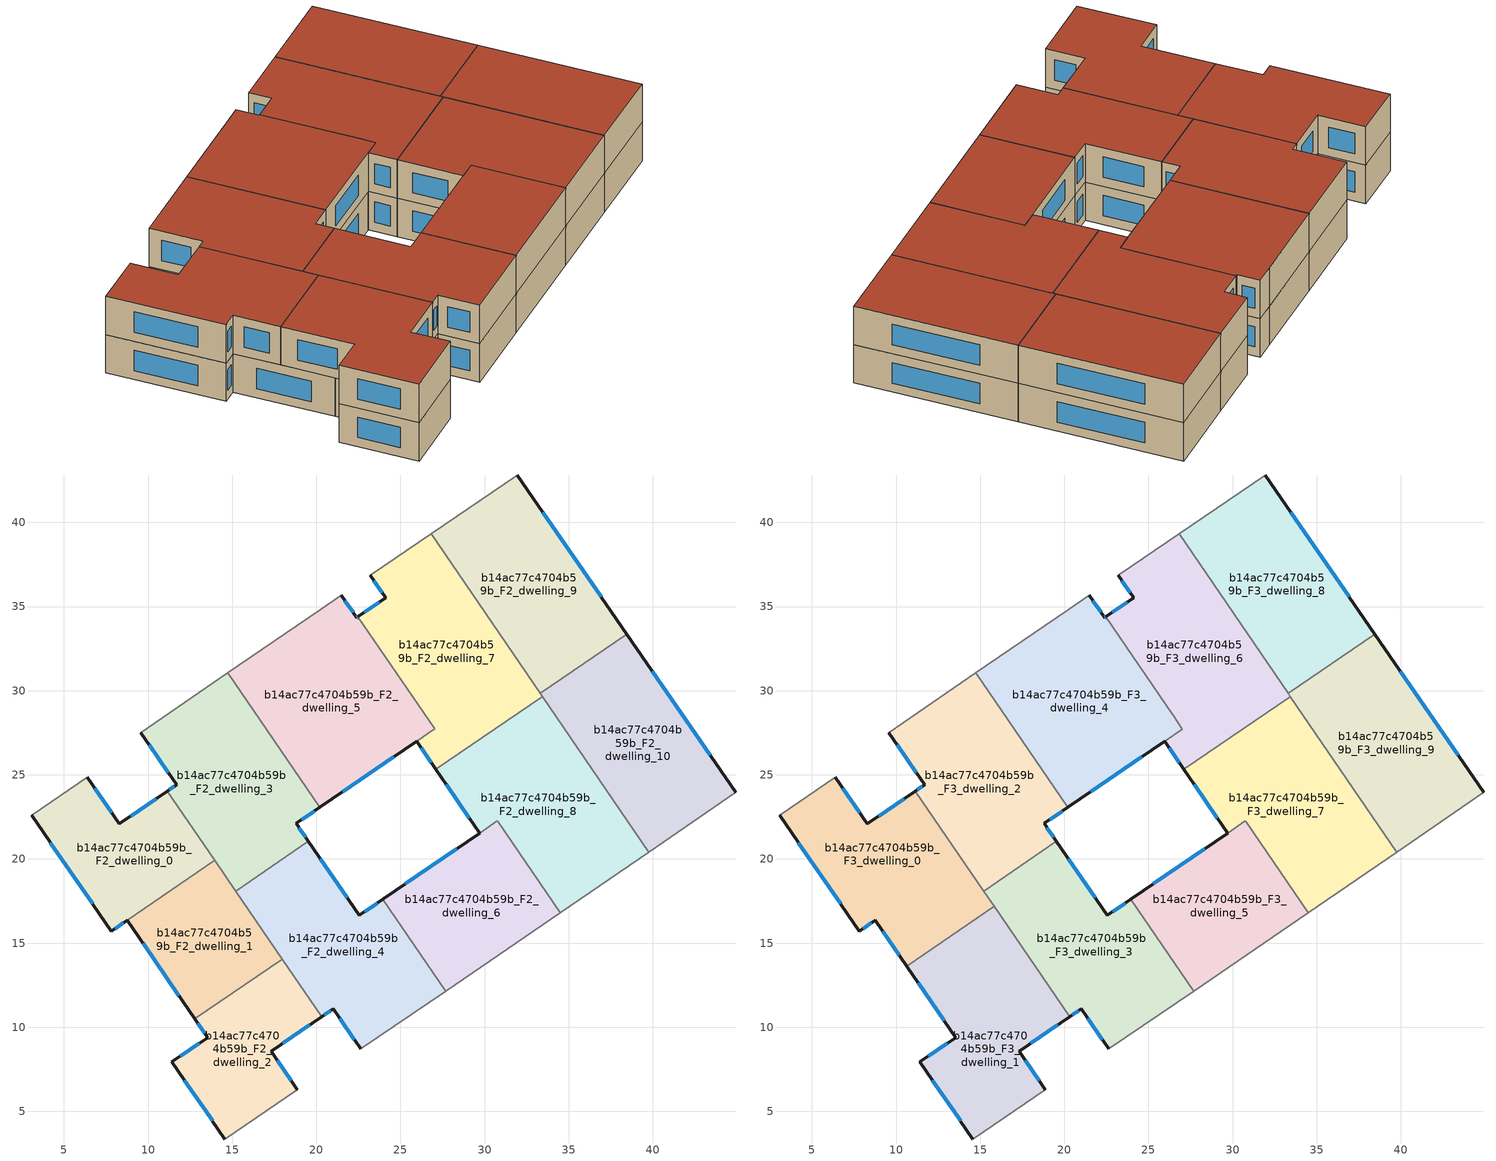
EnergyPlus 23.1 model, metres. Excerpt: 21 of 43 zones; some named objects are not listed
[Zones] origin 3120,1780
b14ac77c4704b59b_F2_dwelling_0
 floor to b14ac77c4704b59b_F1_dwelling_0 (EU_floor_Construction): 11.14,24.02 13.96,19.91 7.82,15.71 3.08,22.59 6.39,24.85 8.3,22.08 z6
 wall outside (EU_wall_Construction): 11.14,24.02 8.3,22.08 6.39,24.85 / 3.08,22.59 7.82,15.71 8.76,16.36 z6:9
 wall adiabatic (EU_wall_Construction): 6.39,24.85 3.08,22.59 z6:9
 wall to b14ac77c4704b59b_F2_dwelling_3 (EU_wall_Construction): 13.96,19.91 11.14,24.02 z6:9
 wall to b14ac77c4704b59b_F2_dwelling_1 (EU_wall_Construction): 8.76,16.36 13.96,19.91 z6:9
 window (EU_Window_Construction): 7.85,22.73 6.84,24.2 / 10.47,23.57 8.97,22.54 / 4.19,20.97 6.7,17.33 / 8.04,15.86 8.54,16.2 z6.7:8.3
b14ac77c4704b59b_F2_dwelling_1
 floor to b14ac77c4704b59b_F1_dwelling_1 (EU_floor_Construction): 13.96,19.91 17.97,14.05 12.78,10.51 8.76,16.36 z6
 wall outside (EU_wall_Construction): 8.76,16.36 12.78,10.51 z6:9
 wall to b14ac77c4704b59b_F2_dwelling_2 (EU_wall_Construction): 12.78,10.51 17.97,14.05 z6:9
 wall to b14ac77c4704b59b_F2_dwelling_4 (EU_wall_Construction): 17.97,14.05 15.21,18.08 z6:9
 wall to b14ac77c4704b59b_F2_dwelling_3 (EU_wall_Construction): 15.2,18.08 13.96,19.91 z6:9
 window (EU_Window_Construction): 9.7,14.98 11.84,11.88 z6.7:8.3
b14ac77c4704b59b_F2_dwelling_10
 floor to b14ac77c4704b59b_F1_dwelling_10 (EU_floor_Construction): 38.46,33.36 44.93,23.95 39.76,20.41 33.31,29.84 z6
 wall outside (EU_wall_Construction): 44.93,23.95 38.46,33.36 z6:9
 wall to b14ac77c4704b59b_F2_dwelling_9 (EU_wall_Construction): 38.46,33.36 33.31,29.84 z6:9
 wall adiabatic (EU_wall_Construction): 39.76,20.41 44.93,23.95 z6:9
 wall to b14ac77c4704b59b_F2_dwelling_8 (EU_wall_Construction): 33.43,29.66 39.76,20.41 z6:9
 wall to b14ac77c4704b59b_F2_dwelling_7 (EU_wall_Construction): 33.31,29.84 33.43,29.66 z6:9
 window (EU_Window_Construction): 43.41,26.16 39.98,31.15 z6.7:8.3
b14ac77c4704b59b_F2_dwelling_2
 floor to b14ac77c4704b59b_F1_dwelling_2 (EU_floor_Construction): 17.97,14.05 20.31,10.62 17.31,8.57 18.87,6.3 14.57,3.36 11.42,7.94 13.55,9.39 12.78,10.51 z6
 wall outside (EU_wall_Construction): 12.78,10.51 13.55,9.39 11.42,7.94 14.57,3.36 / 18.87,6.3 17.31,8.57 20.31,10.62 z6:9
 wall adiabatic (EU_wall_Construction): 14.57,3.36 18.87,6.3 z6:9
 wall to b14ac77c4704b59b_F2_dwelling_4 (EU_wall_Construction): 20.31,10.62 17.97,14.05 z6:9
 window (EU_Window_Construction): 13.05,9.05 11.92,8.28 / 12.96,10.24 13.37,9.65 / 18.01,9.05 19.61,10.14 / 18.51,6.83 17.68,8.04 / 12.16,6.86 13.83,4.43 z6.7:8.3
b14ac77c4704b59b_F2_dwelling_3
 floor to b14ac77c4704b59b_F1_dwelling_3 (EU_floor_Construction): 14.74,31.06 20.21,23.08 18.79,22.11 19.53,21.04 15.21,18.08 11.14,24.02 11.7,24.4 9.56,27.51 z6
 wall outside (EU_wall_Construction): 19.53,21.04 18.79,22.11 20.21,23.08 / 9.56,27.51 11.7,24.4 11.14,24.02 z6:9
 wall adiabatic (EU_wall_Construction): 14.74,31.06 9.56,27.51 z6:9
 wall to b14ac77c4704b59b_F2_dwelling_5 (EU_wall_Construction): 20.21,23.08 14.74,31.06 z6:9
 wall to b14ac77c4704b59b_F2_dwelling_4 (EU_wall_Construction): 15.21,18.08 19.53,21.04 z6:9
 window (EU_Window_Construction): 19.13,22.34 19.87,22.85 / 19.36,21.29 18.97,21.86 / 11.57,24.31 11.27,24.11 / 10.06,26.78 11.2,25.13 z6.7:8.3
b14ac77c4704b59b_F2_dwelling_4
 floor to b14ac77c4704b59b_F1_dwelling_4 (EU_floor_Construction): 23.95,17.61 27.68,12.15 22.66,8.71 21.01,11.09 20.31,10.62 15.21,18.08 19.53,21.04 22.55,16.65 z6
 wall outside (EU_wall_Construction): 23.95,17.61 22.55,16.65 19.53,21.04 / 20.31,10.62 21.01,11.09 22.66,8.71 z6:9
 wall to b14ac77c4704b59b_F2_dwelling_6 (EU_wall_Construction): 27.68,12.15 23.95,17.61 z6:9
 wall adiabatic (EU_wall_Construction): 22.66,8.71 27.68,12.15 z6:9
 window (EU_Window_Construction): 23.62,17.38 22.88,16.88 / 21.4,10.53 22.27,9.27 / 20.48,10.73 20.85,10.98 / 21.84,17.68 20.24,20.01 z6.7:8.3
b14ac77c4704b59b_F2_dwelling_5
 floor to b14ac77c4704b59b_F1_dwelling_5 (EU_floor_Construction): 22.47,34.39 27.02,27.73 20.21,23.08 14.74,31.06 20.24,34.82 21.48,35.67 22.4,34.33 z6
 wall outside (EU_wall_Construction): 22.47,34.39 22.4,34.33 21.48,35.67 / 20.21,23.08 25.96,27 z6:9
 wall adiabatic (EU_wall_Construction): 21.48,35.67 20.24,34.82 14.74,31.06 z6:9
 wall to b14ac77c4704b59b_F2_dwelling_7 (EU_wall_Construction): 27.02,27.73 22.47,34.39 / 25.96,27 27.03,27.72 z6:9
 window (EU_Window_Construction): 22.18,34.65 21.69,35.36 / 22.45,34.37 22.41,34.35 / 21.56,24 24.61,26.08 z6.7:8.3
b14ac77c4704b59b_F2_dwelling_6
 floor to b14ac77c4704b59b_F1_dwelling_6 (EU_floor_Construction): 30.77,22.26 34.49,16.81 27.68,12.15 23.95,17.61 z6
 wall outside (EU_wall_Construction): 29.71,21.53 23.95,17.61 z6:9
 wall adiabatic (EU_wall_Construction): 27.68,12.15 34.49,16.81 z6:9
 wall to b14ac77c4704b59b_F2_dwelling_8 (EU_wall_Construction): 34.49,16.81 30.77,22.25 / 30.77,22.26 29.71,21.53 z6:9
 window (EU_Window_Construction): 28.35,20.61 25.3,18.53 z6.7:8.3
b14ac77c4704b59b_F2_dwelling_7
 floor to b14ac77c4704b59b_F1_dwelling_7 (EU_floor_Construction): 26.82,39.32 33.43,29.66 27.11,25.33 25.96,27 27.03,27.72 22.47,34.39 24.13,35.52 23.21,36.85 z6
 wall outside (EU_wall_Construction): 23.21,36.85 24.13,35.52 22.47,34.39 / 25.96,27 27.11,25.33 z6:9
 wall adiabatic (EU_wall_Construction): 26.82,39.32 23.21,36.85 z6:9
 wall to b14ac77c4704b59b_F2_dwelling_8 (EU_wall_Construction): 27.11,25.33 33.43,29.66 z6:9
 wall to b14ac77c4704b59b_F2_dwelling_9 (EU_wall_Construction): 33.31,29.84 26.82,39.32 z6:9
 window (EU_Window_Construction): 23.74,35.25 22.86,34.65 / 23.43,36.54 23.91,35.83 / 26.23,26.6 26.84,25.72 z6.7:8.3
b14ac77c4704b59b_F2_dwelling_8
 floor to b14ac77c4704b59b_F1_dwelling_8 (EU_floor_Construction): 33.43,29.66 39.76,20.41 34.49,16.81 30.77,22.26 29.71,21.53 27.11,25.32 z6
 wall outside (EU_wall_Construction): 27.11,25.32 29.71,21.53 z6:9
 wall adiabatic (EU_wall_Construction): 34.49,16.81 39.76,20.41 z6:9
 window (EU_Window_Construction): 27.72,24.43 29.1,22.42 z6.7:8.3
b14ac77c4704b59b_F2_dwelling_9
 floor to b14ac77c4704b59b_F1_dwelling_9 (EU_floor_Construction): 31.94,42.82 38.46,33.36 33.31,29.84 26.82,39.32 z6
 wall outside (EU_wall_Construction): 38.46,33.36 31.94,42.82 z6:9
 wall adiabatic (EU_wall_Construction): 31.94,42.82 26.82,39.32 z6:9
 window (EU_Window_Construction): 36.93,35.58 33.47,40.6 z6.7:8.3
b14ac77c4704b59b_F3_dwelling_0
 floor to b14ac77c4704b59b_F2_dwelling_0 (EU_floor_Construction): 11.14,24.02 13.96,19.91 7.82,15.71 3.08,22.59 6.39,24.85 8.3,22.08 z9
 floor to b14ac77c4704b59b_F2_dwelling_1 (EU_floor_Construction): 13.96,19.91 15.82,17.18 10.64,13.63 8.76,16.36 z9
 wall outside (EU_wall_Construction): 11.14,24.02 8.3,22.08 6.39,24.85 / 3.08,22.59 7.82,15.71 8.76,16.36 10.64,13.63 z9:12
 wall adiabatic (EU_wall_Construction): 6.39,24.85 3.08,22.59 z9:12
 wall to b14ac77c4704b59b_F3_dwelling_1 (EU_wall_Construction): 10.64,13.63 15.82,17.18 z9:12
 wall to b14ac77c4704b59b_F3_dwelling_2 (EU_wall_Construction): 15.2,18.08 11.14,24.02 z9:12
 wall to b14ac77c4704b59b_F3_dwelling_3 (EU_wall_Construction): 15.82,17.18 15.2,18.08 z9:12
 window (EU_Window_Construction): 7.85,22.73 6.84,24.2 / 10.47,23.57 8.97,22.54 / 9.2,15.72 10.19,14.27 / 8.04,15.86 8.54,16.2 / 4.19,20.97 6.7,17.33 z9.7:11.3
 roof outside (EU_roof_Construction): 15.82,17.18 11.14,24.02 8.3,22.08 6.39,24.85 3.08,22.59 7.82,15.71 8.76,16.36 10.64,13.63 z12
b14ac77c4704b59b_F3_dwelling_1
 floor to b14ac77c4704b59b_F2_dwelling_2 (EU_floor_Construction): 17.96,14.05 20.31,10.62 17.31,8.57 18.87,6.3 14.57,3.36 11.42,7.94 13.55,9.39 12.78,10.51 z9
 floor to b14ac77c4704b59b_F2_dwelling_1 (EU_floor_Construction): 15.82,17.18 17.96,14.05 12.78,10.51 10.64,13.63 z9
 wall outside (EU_wall_Construction): 10.64,13.63 13.55,9.39 11.42,7.94 14.57,3.36 / 18.87,6.3 17.31,8.57 20.31,10.62 z9:12
 wall adiabatic (EU_wall_Construction): 14.57,3.36 18.87,6.3 z9:12
 wall to b14ac77c4704b59b_F3_dwelling_3 (EU_wall_Construction): 20.31,10.62 15.82,17.18 z9:12
 window (EU_Window_Construction): 13.05,9.05 11.92,8.28 / 11.32,12.63 12.87,10.38 / 18.01,9.05 19.61,10.14 / 18.51,6.83 17.68,8.04 / 12.16,6.86 13.83,4.43 z9.7:11.3
 roof outside (EU_roof_Construction): 18.87,6.3 17.31,8.57 20.31,10.62 15.82,17.18 10.64,13.63 13.55,9.39 11.42,7.94 14.57,3.36 z12
b14ac77c4704b59b_F3_dwelling_2
 floor to b14ac77c4704b59b_F2_dwelling_3 (EU_floor_Construction): 14.74,31.06 20.21,23.08 18.79,22.11 19.53,21.04 15.21,18.08 11.14,24.02 11.7,24.4 9.56,27.51 z9
 wall outside (EU_wall_Construction): 19.53,21.04 18.79,22.11 20.21,23.08 / 9.56,27.51 11.7,24.4 11.14,24.02 z9:12
 wall adiabatic (EU_wall_Construction): 14.74,31.06 9.56,27.51 z9:12
 wall to b14ac77c4704b59b_F3_dwelling_4 (EU_wall_Construction): 20.21,23.08 14.74,31.06 z9:12
 wall to b14ac77c4704b59b_F3_dwelling_3 (EU_wall_Construction): 15.21,18.08 19.53,21.04 z9:12
 window (EU_Window_Construction): 19.13,22.34 19.87,22.85 / 19.36,21.29 18.97,21.86 / 11.57,24.31 11.27,24.11 / 10.06,26.78 11.2,25.13 z9.7:11.3
 roof outside (EU_roof_Construction): 19.53,21.04 18.79,22.11 20.21,23.08 14.74,31.06 9.56,27.51 11.7,24.4 11.14,24.02 15.21,18.08 z12
b14ac77c4704b59b_F3_dwelling_3
 floor to b14ac77c4704b59b_F2_dwelling_4 (EU_floor_Construction): 23.95,17.61 27.68,12.15 22.66,8.71 21.01,11.09 20.31,10.62 15.21,18.08 19.53,21.04 22.55,16.65 z9
 wall outside (EU_wall_Construction): 23.95,17.61 22.55,16.65 19.53,21.04 / 20.31,10.62 21.01,11.09 22.66,8.71 z9:12
 wall to b14ac77c4704b59b_F3_dwelling_5 (EU_wall_Construction): 27.68,12.15 23.95,17.61 z9:12
 wall adiabatic (EU_wall_Construction): 22.66,8.71 27.68,12.15 z9:12
 window (EU_Window_Construction): 23.62,17.38 22.88,16.88 / 21.4,10.53 22.27,9.27 / 20.48,10.73 20.85,10.98 / 21.84,17.68 20.24,20.01 z9.7:11.3
 roof outside (EU_roof_Construction): 27.68,12.15 23.95,17.61 22.55,16.65 19.53,21.04 15.21,18.08 20.31,10.62 21.01,11.09 22.66,8.71 z12
b14ac77c4704b59b_F3_dwelling_4
 floor to b14ac77c4704b59b_F2_dwelling_5 (EU_floor_Construction): 22.47,34.39 26.45,28.57 26.46,28.55 27,27.71 20.21,23.08 14.74,31.06 20.24,34.82 21.48,35.67 22.4,34.33 z9
 wall outside (EU_wall_Construction): 22.47,34.39 22.4,34.33 21.48,35.67 / 20.21,23.08 25.96,27 z9:12
 wall adiabatic (EU_wall_Construction): 21.48,35.67 20.24,34.82 14.74,31.06 z9:12
 wall to b14ac77c4704b59b_F3_dwelling_6 (EU_wall_Construction): 25.96,27 27,27.71 26.46,28.55 26.45,28.56 / 26.45,28.57 22.47,34.39 z9:12
 window (EU_Window_Construction): 22.18,34.65 21.69,35.36 / 22.45,34.37 22.41,34.35 / 21.56,24 24.61,26.08 z9.7:11.3
 roof outside (EU_roof_Construction): 27,27.71 26.46,28.55 26.45,28.57 22.47,34.39 22.4,34.33 21.48,35.67 20.24,34.82 14.74,31.06 20.21,23.08 z12
b14ac77c4704b59b_F3_dwelling_5
 floor to b14ac77c4704b59b_F2_dwelling_6 (EU_floor_Construction): 30.77,22.26 34.49,16.81 27.68,12.15 23.95,17.61 z9
 wall outside (EU_wall_Construction): 29.71,21.53 23.95,17.61 z9:12
 wall adiabatic (EU_wall_Construction): 27.68,12.15 34.49,16.81 z9:12
 wall to b14ac77c4704b59b_F3_dwelling_7 (EU_wall_Construction): 34.49,16.81 30.77,22.25 / 30.77,22.26 29.71,21.53 z9:12
 window (EU_Window_Construction): 28.35,20.61 25.3,18.53 z9.7:11.3
 roof outside (EU_roof_Construction): 34.49,16.81 30.77,22.26 23.95,17.61 27.68,12.15 z12
b14ac77c4704b59b_F3_dwelling_6
 floor to b14ac77c4704b59b_F2_dwelling_7 (EU_floor_Construction): 26.82,39.32 33.43,29.66 27.11,25.33 25.96,27 27,27.71 27.03,27.72 22.47,34.39 24.13,35.52 23.21,36.85 z9
 floor to b14ac77c4704b59b_F2_dwelling_5 (EU_floor_Construction): 26.46,28.55 26.45,28.57 27.03,27.72 27,27.71 z9
 wall outside (EU_wall_Construction): 23.21,36.85 24.13,35.52 22.47,34.39 / 25.96,27 27.1,25.33 z9:12
 wall adiabatic (EU_wall_Construction): 26.82,39.32 23.21,36.85 z9:12
 wall to b14ac77c4704b59b_F3_dwelling_8 (EU_wall_Construction): 33.31,29.84 26.82,39.32 z9:12
 wall to b14ac77c4704b59b_F3_dwelling_7 (EU_wall_Construction): 27.11,25.33 33.43,29.66 z9:12
 wall to b14ac77c4704b59b_F3_dwelling_9 (EU_wall_Construction): 33.43,29.66 33.31,29.84 z9:12
 window (EU_Window_Construction): 23.74,35.25 22.86,34.65 / 23.43,36.54 23.91,35.83 / 26.23,26.6 26.84,25.72 z9.7:11.3
 roof outside (EU_roof_Construction): 33.43,29.66 26.82,39.32 23.21,36.85 24.13,35.52 22.47,34.39 26.46,28.55 27,27.71 25.96,27 27.1,25.33 z12
b14ac77c4704b59b_F3_dwelling_7
 floor to b14ac77c4704b59b_F2_dwelling_8 (EU_floor_Construction): 33.43,29.66 39.76,20.41 34.49,16.81 30.77,22.26 29.71,21.53 27.11,25.32 z9
 wall outside (EU_wall_Construction): 27.11,25.32 29.71,21.53 z9:12
 wall adiabatic (EU_wall_Construction): 34.49,16.81 39.76,20.41 z9:12
 wall to b14ac77c4704b59b_F3_dwelling_9 (EU_wall_Construction): 39.76,20.41 33.43,29.66 z9:12
 window (EU_Window_Construction): 27.72,24.43 29.1,22.42 z9.7:11.3
 roof outside (EU_roof_Construction): 39.76,20.41 33.43,29.66 27.11,25.33 29.71,21.53 30.77,22.26 34.49,16.81 z12
b14ac77c4704b59b_F3_dwelling_8
 floor to b14ac77c4704b59b_F2_dwelling_9 (EU_floor_Construction): 31.94,42.82 38.46,33.36 33.31,29.84 26.82,39.32 z9
 wall outside (EU_wall_Construction): 38.46,33.36 31.94,42.82 z9:12
 wall adiabatic (EU_wall_Construction): 31.94,42.82 26.82,39.32 z9:12
 wall to b14ac77c4704b59b_F3_dwelling_9 (EU_wall_Construction): 33.31,29.84 38.46,33.36 z9:12
 window (EU_Window_Construction): 36.93,35.58 33.47,40.6 z9.7:11.3
 roof outside (EU_roof_Construction): 38.46,33.36 31.94,42.82 26.82,39.32 33.31,29.84 z12
b14ac77c4704b59b_F3_dwelling_9
 floor to b14ac77c4704b59b_F2_dwelling_10 (EU_floor_Construction): 38.46,33.36 44.93,23.95 39.76,20.41 33.31,29.84 z9
 wall outside (EU_wall_Construction): 44.93,23.95 38.46,33.36 z9:12
 wall adiabatic (EU_wall_Construction): 39.76,20.41 44.93,23.95 z9:12
 window (EU_Window_Construction): 43.41,26.16 39.98,31.15 z9.7:11.3
 roof outside (EU_roof_Construction): 44.93,23.95 38.46,33.36 33.31,29.84 39.76,20.41 z12
[Building]
EU S2 Campaign: North Axis=0; Terrain=City; Solar Distribution=FullExterior
[Site:Location]
Budapest.Ferenc.Liszt.Intl.AP: Latitude=47.437; Longitude=19.256; Time Zone=1; Elevation=185
[SizingPeriod:WeatherFileDays]
AnnualSizingPeriod: Begin Month=1; Begin Day of Month=1; End Month=12; End Day of Month=31; Day of Week for Start Day=Monday; Use Weather File Daylight Saving Period=No; Use Weather File Rain and Snow Indicators=No
[MATERIAL]
EU_InternalMass_Material: Roughness=MediumRough; Thickness=0.1; Conductivity=1; Density=1800; Specific Heat=900; Thermal Absorptance=0.9; Solar Absorptance=0.7; Visible Absorptance=0.7
[MATERIAL:NOMASS] Roughness=MediumRough; Thermal Absorptance=0.9; Solar Absorptance=0.7; Visible Absorptance=0.7
Name | Thermal Resistance
EU_wall_NoMass | 0.832559
EU_roof_NoMass | 1.39638
EU_floor_NoMass | 0.872794
[WINDOWMATERIAL:SIMPLEGLAZINGSYSTEM]
EU_Window_SimpleGlazing: UFactor=2.79869; Solar Heat Gain Coefficient=0.75; Visible Transmittance=0.75
[CONSTRUCTION]
EU_wall_Construction: EU_wall_NoMass
EU_roof_Construction: EU_roof_NoMass
EU_floor_Construction: EU_floor_NoMass
EU_Window_Construction: EU_Window_SimpleGlazing
EU_InternalMass_Construction: EU_InternalMass_Material
[ZONE] Type=1; Multiplier=1; Ceiling Height=autocalculate; Floor Area=autocalculate; Part of Total Floor Area=Yes
Name | Volume
b14ac77c4704b59b_F2_dwelling_0 | 151.808
b14ac77c4704b59b_F3_dwelling_0 | 214.288
b14ac77c4704b59b_F2_dwelling_1 | 133.908
b14ac77c4704b59b_F3_dwelling_1; b14ac77c4704b59b_F3_dwelling_3; b14ac77c4704b59b_F2_dwelling_4 | 214.292
b14ac77c4704b59b_F2_dwelling_10; b14ac77c4704b59b_F3_dwelling_9 | 214.277
b14ac77c4704b59b_F2_dwelling_2 | 142.867
b14ac77c4704b59b_F3_dwelling_2; b14ac77c4704b59b_F2_dwelling_3 | 214.295
b14ac77c4704b59b_F3_dwelling_4 | 239.287
b14ac77c4704b59b_F2_dwelling_5 | 239.255
b14ac77c4704b59b_F3_dwelling_5; b14ac77c4704b59b_F2_dwelling_6 | 163.661
b14ac77c4704b59b_F3_dwelling_6 | 222.182
b14ac77c4704b59b_F2_dwelling_7 | 222.139
b14ac77c4704b59b_F3_dwelling_7; b14ac77c4704b59b_F2_dwelling_8 | 231.994
b14ac77c4704b59b_F3_dwelling_8; b14ac77c4704b59b_F2_dwelling_9 | 214.271
[INTERNALMASS] Construction=EU_InternalMass_Construction
Name | Zone or ZoneList | Surface Area
b14ac77c4704b59b_F2_dwelling_0_EU_InternalMass | b14ac77c4704b59b_F2_dwelling_0 | 50.6039
b14ac77c4704b59b_F2_dwelling_1_EU_InternalMass | b14ac77c4704b59b_F2_dwelling_1 | 44.6362
b14ac77c4704b59b_F2_dwelling_2_EU_InternalMass | b14ac77c4704b59b_F2_dwelling_2 | 47.6223
b14ac77c4704b59b_F2_dwelling_3_EU_InternalMass | b14ac77c4704b59b_F2_dwelling_3 | 71.4315
b14ac77c4704b59b_F2_dwelling_4_EU_InternalMass | b14ac77c4704b59b_F2_dwelling_4 | 71.4309
b14ac77c4704b59b_F2_dwelling_5_EU_InternalMass | b14ac77c4704b59b_F2_dwelling_5 | 79.777
b14ac77c4704b59b_F2_dwelling_6_EU_InternalMass | b14ac77c4704b59b_F2_dwelling_6 | 54.5532
b14ac77c4704b59b_F2_dwelling_7_EU_InternalMass | b14ac77c4704b59b_F2_dwelling_7 | 74.0464
b14ac77c4704b59b_F2_dwelling_8_EU_InternalMass | b14ac77c4704b59b_F2_dwelling_8 | 77.3508
b14ac77c4704b59b_F2_dwelling_9_EU_InternalMass | b14ac77c4704b59b_F2_dwelling_9 | 71.4237
b14ac77c4704b59b_F2_dwelling_10_EU_InternalMass | b14ac77c4704b59b_F2_dwelling_10 | 71.4255
b14ac77c4704b59b_F3_dwelling_0_EU_InternalMass | b14ac77c4704b59b_F3_dwelling_0 | 71.4294
b14ac77c4704b59b_F3_dwelling_1_EU_InternalMass | b14ac77c4704b59b_F3_dwelling_1 | 71.4309
b14ac77c4704b59b_F3_dwelling_2_EU_InternalMass | b14ac77c4704b59b_F3_dwelling_2 | 71.4315
b14ac77c4704b59b_F3_dwelling_3_EU_InternalMass | b14ac77c4704b59b_F3_dwelling_3 | 71.4309
b14ac77c4704b59b_F3_dwelling_4_EU_InternalMass | b14ac77c4704b59b_F3_dwelling_4 | 79.7636
b14ac77c4704b59b_F3_dwelling_5_EU_InternalMass | b14ac77c4704b59b_F3_dwelling_5 | 54.5532
b14ac77c4704b59b_F3_dwelling_6_EU_InternalMass | b14ac77c4704b59b_F3_dwelling_6 | 74.0627
b14ac77c4704b59b_F3_dwelling_7_EU_InternalMass | b14ac77c4704b59b_F3_dwelling_7 | 77.3508
b14ac77c4704b59b_F3_dwelling_8_EU_InternalMass | b14ac77c4704b59b_F3_dwelling_8 | 71.4237
b14ac77c4704b59b_F3_dwelling_9_EU_InternalMass | b14ac77c4704b59b_F3_dwelling_9 | 71.4255
[OTHEREQUIPMENT] Fuel Type=Electricity; Design Level Calculation Method=Watts/Area; Power per Zone Floor Area=1; Fraction Latent=0; Fraction Radiant=0; Fraction Lost=0; Carbon Dioxide Generation Rate=0; EndUse Subcategory=EU_Step8_InternalGains
Name | Zone or ZoneList or Space or SpaceList | Schedule
EU_Step8_InternalGain_b14ac77c4704b59b_F2_dwelling_0_f000 | b14ac77c4704b59b_F2_dwelling_0 | EU_Step8_GainSchedule_b14ac77c4704b59b_F2_dwelling_0_f000
EU_Step8_InternalGain_b14ac77c4704b59b_F2_dwelling_1_f000 | b14ac77c4704b59b_F2_dwelling_1 | EU_Step8_GainSchedule_b14ac77c4704b59b_F2_dwelling_1_f000
EU_Step8_InternalGain_b14ac77c4704b59b_F2_dwelling_2_f000 | b14ac77c4704b59b_F2_dwelling_2 | EU_Step8_GainSchedule_b14ac77c4704b59b_F2_dwelling_2_f000
EU_Step8_InternalGain_b14ac77c4704b59b_F2_dwelling_3_f000 | b14ac77c4704b59b_F2_dwelling_3 | EU_Step8_GainSchedule_b14ac77c4704b59b_F2_dwelling_3_f000
EU_Step8_InternalGain_b14ac77c4704b59b_F2_dwelling_4_f000 | b14ac77c4704b59b_F2_dwelling_4 | EU_Step8_GainSchedule_b14ac77c4704b59b_F2_dwelling_4_f000
EU_Step8_InternalGain_b14ac77c4704b59b_F2_dwelling_5_f000 | b14ac77c4704b59b_F2_dwelling_5 | EU_Step8_GainSchedule_b14ac77c4704b59b_F2_dwelling_5_f000
EU_Step8_InternalGain_b14ac77c4704b59b_F2_dwelling_6_f000 | b14ac77c4704b59b_F2_dwelling_6 | EU_Step8_GainSchedule_b14ac77c4704b59b_F2_dwelling_6_f000
EU_Step8_InternalGain_b14ac77c4704b59b_F2_dwelling_7_f000 | b14ac77c4704b59b_F2_dwelling_7 | EU_Step8_GainSchedule_b14ac77c4704b59b_F2_dwelling_7_f000
EU_Step8_InternalGain_b14ac77c4704b59b_F2_dwelling_8_f000 | b14ac77c4704b59b_F2_dwelling_8 | EU_Step8_GainSchedule_b14ac77c4704b59b_F2_dwelling_8_f000
EU_Step8_InternalGain_b14ac77c4704b59b_F2_dwelling_9_f000 | b14ac77c4704b59b_F2_dwelling_9 | EU_Step8_GainSchedule_b14ac77c4704b59b_F2_dwelling_9_f000
EU_Step8_InternalGain_b14ac77c4704b59b_F2_dwelling_10_f000 | b14ac77c4704b59b_F2_dwelling_10 | EU_Step8_GainSchedule_b14ac77c4704b59b_F2_dwelling_10_f000
EU_Step8_InternalGain_b14ac77c4704b59b_F3_dwelling_0_f000 | b14ac77c4704b59b_F3_dwelling_0 | EU_Step8_GainSchedule_b14ac77c4704b59b_F3_dwelling_0_f000
EU_Step8_InternalGain_b14ac77c4704b59b_F3_dwelling_1_f000 | b14ac77c4704b59b_F3_dwelling_1 | EU_Step8_GainSchedule_b14ac77c4704b59b_F3_dwelling_1_f000
EU_Step8_InternalGain_b14ac77c4704b59b_F3_dwelling_2_f000 | b14ac77c4704b59b_F3_dwelling_2 | EU_Step8_GainSchedule_b14ac77c4704b59b_F3_dwelling_2_f000
EU_Step8_InternalGain_b14ac77c4704b59b_F3_dwelling_3_f000 | b14ac77c4704b59b_F3_dwelling_3 | EU_Step8_GainSchedule_b14ac77c4704b59b_F3_dwelling_3_f000
EU_Step8_InternalGain_b14ac77c4704b59b_F3_dwelling_4_f000 | b14ac77c4704b59b_F3_dwelling_4 | EU_Step8_GainSchedule_b14ac77c4704b59b_F3_dwelling_4_f000
EU_Step8_InternalGain_b14ac77c4704b59b_F3_dwelling_5_f000 | b14ac77c4704b59b_F3_dwelling_5 | EU_Step8_GainSchedule_b14ac77c4704b59b_F3_dwelling_5_f000
EU_Step8_InternalGain_b14ac77c4704b59b_F3_dwelling_6_f000 | b14ac77c4704b59b_F3_dwelling_6 | EU_Step8_GainSchedule_b14ac77c4704b59b_F3_dwelling_6_f000
EU_Step8_InternalGain_b14ac77c4704b59b_F3_dwelling_7_f000 | b14ac77c4704b59b_F3_dwelling_7 | EU_Step8_GainSchedule_b14ac77c4704b59b_F3_dwelling_7_f000
EU_Step8_InternalGain_b14ac77c4704b59b_F3_dwelling_8_f000 | b14ac77c4704b59b_F3_dwelling_8 | EU_Step8_GainSchedule_b14ac77c4704b59b_F3_dwelling_8_f000
EU_Step8_InternalGain_b14ac77c4704b59b_F3_dwelling_9_f000 | b14ac77c4704b59b_F3_dwelling_9 | EU_Step8_GainSchedule_b14ac77c4704b59b_F3_dwelling_9_f000
[ZONEVENTILATION:DESIGNFLOWRATE] Schedule=EU_AlwaysOn; Design Flow Rate Calculation Method=AirChanges/Hour; Air Changes per Hour=0.475469; Ventilation Type=Natural; Fan Pressure Rise=0; Fan Total Efficiency=1; Constant Term Coefficient=1; Temperature Term Coefficient=0; Velocity Term Coefficient=0; Velocity Squared Term Coefficient=0; Minimum Indoor Temperature=-100; Maximum Indoor Temperature=100; Delta Temperature=-100; Minimum Outdoor Temperature=-100; Maximum Outdoor Temperature=100; Maximum Wind Speed=40
Name | Zone or ZoneList or Space or SpaceList
EU_ConstantAir_b14ac77c4704b59b_F2_dwelling_0 | b14ac77c4704b59b_F2_dwelling_0
EU_ConstantAir_b14ac77c4704b59b_F2_dwelling_1 | b14ac77c4704b59b_F2_dwelling_1
EU_ConstantAir_b14ac77c4704b59b_F2_dwelling_2 | b14ac77c4704b59b_F2_dwelling_2
EU_ConstantAir_b14ac77c4704b59b_F2_dwelling_3 | b14ac77c4704b59b_F2_dwelling_3
EU_ConstantAir_b14ac77c4704b59b_F2_dwelling_4 | b14ac77c4704b59b_F2_dwelling_4
EU_ConstantAir_b14ac77c4704b59b_F2_dwelling_5 | b14ac77c4704b59b_F2_dwelling_5
EU_ConstantAir_b14ac77c4704b59b_F2_dwelling_6 | b14ac77c4704b59b_F2_dwelling_6
EU_ConstantAir_b14ac77c4704b59b_F2_dwelling_7 | b14ac77c4704b59b_F2_dwelling_7
EU_ConstantAir_b14ac77c4704b59b_F2_dwelling_8 | b14ac77c4704b59b_F2_dwelling_8
EU_ConstantAir_b14ac77c4704b59b_F2_dwelling_9 | b14ac77c4704b59b_F2_dwelling_9
EU_ConstantAir_b14ac77c4704b59b_F2_dwelling_10 | b14ac77c4704b59b_F2_dwelling_10
EU_ConstantAir_b14ac77c4704b59b_F3_dwelling_0 | b14ac77c4704b59b_F3_dwelling_0
EU_ConstantAir_b14ac77c4704b59b_F3_dwelling_1 | b14ac77c4704b59b_F3_dwelling_1
EU_ConstantAir_b14ac77c4704b59b_F3_dwelling_2 | b14ac77c4704b59b_F3_dwelling_2
EU_ConstantAir_b14ac77c4704b59b_F3_dwelling_3 | b14ac77c4704b59b_F3_dwelling_3
EU_ConstantAir_b14ac77c4704b59b_F3_dwelling_4 | b14ac77c4704b59b_F3_dwelling_4
EU_ConstantAir_b14ac77c4704b59b_F3_dwelling_5 | b14ac77c4704b59b_F3_dwelling_5
EU_ConstantAir_b14ac77c4704b59b_F3_dwelling_6 | b14ac77c4704b59b_F3_dwelling_6
EU_ConstantAir_b14ac77c4704b59b_F3_dwelling_7 | b14ac77c4704b59b_F3_dwelling_7
EU_ConstantAir_b14ac77c4704b59b_F3_dwelling_8 | b14ac77c4704b59b_F3_dwelling_8
EU_ConstantAir_b14ac77c4704b59b_F3_dwelling_9 | b14ac77c4704b59b_F3_dwelling_9
[HVACTEMPLATE:ZONE:IDEALLOADSAIRSYSTEM] System Availability Schedule=EU_AlwaysOn; Maximum Heating Supply Air Temperature=50; Minimum Cooling Supply Air Temperature=13; Maximum Heating Supply Air Humidity Ratio=0.0156; Minimum Cooling Supply Air Humidity Ratio=0.0077; Heating Limit=NoLimit; Cooling Limit=NoLimit; Heating Availability Schedule=EU_AlwaysOn; Cooling Availability Schedule=EU_CoolingOff; Dehumidification Control Type=ConstantSensibleHeatRatio; Cooling Sensible Heat Ratio=0.7; Dehumidification Setpoint=60; Humidification Control Type=None; Humidification Setpoint=30; Outdoor Air Method=None; Outdoor Air Flow Rate per Person=0.00944; Outdoor Air Flow Rate per Zone Floor Area=0; Outdoor Air Flow Rate per Zone=0; Demand Controlled Ventilation Type=None; Outdoor Air Economizer Type=NoEconomizer; Heat Recovery Type=None; Sensible Heat Recovery Effectiveness=0.7; Latent Heat Recovery Effectiveness=0.65
Name | Template Thermostat
b14ac77c4704b59b_F2_dwelling_0 | EU_HeatOnly_b14ac77c4704b59b_F2_dwelling_0
b14ac77c4704b59b_F2_dwelling_1 | EU_HeatOnly_b14ac77c4704b59b_F2_dwelling_1
b14ac77c4704b59b_F2_dwelling_2 | EU_HeatOnly_b14ac77c4704b59b_F2_dwelling_2
b14ac77c4704b59b_F2_dwelling_3 | EU_HeatOnly_b14ac77c4704b59b_F2_dwelling_3
b14ac77c4704b59b_F2_dwelling_4 | EU_HeatOnly_b14ac77c4704b59b_F2_dwelling_4
b14ac77c4704b59b_F2_dwelling_5 | EU_HeatOnly_b14ac77c4704b59b_F2_dwelling_5
b14ac77c4704b59b_F2_dwelling_6 | EU_HeatOnly_b14ac77c4704b59b_F2_dwelling_6
b14ac77c4704b59b_F2_dwelling_7 | EU_HeatOnly_b14ac77c4704b59b_F2_dwelling_7
b14ac77c4704b59b_F2_dwelling_8 | EU_HeatOnly_b14ac77c4704b59b_F2_dwelling_8
b14ac77c4704b59b_F2_dwelling_9 | EU_HeatOnly_b14ac77c4704b59b_F2_dwelling_9
b14ac77c4704b59b_F2_dwelling_10 | EU_HeatOnly_b14ac77c4704b59b_F2_dwelling_10
b14ac77c4704b59b_F3_dwelling_0 | EU_HeatOnly_b14ac77c4704b59b_F3_dwelling_0
b14ac77c4704b59b_F3_dwelling_1 | EU_HeatOnly_b14ac77c4704b59b_F3_dwelling_1
b14ac77c4704b59b_F3_dwelling_2 | EU_HeatOnly_b14ac77c4704b59b_F3_dwelling_2
b14ac77c4704b59b_F3_dwelling_3 | EU_HeatOnly_b14ac77c4704b59b_F3_dwelling_3
b14ac77c4704b59b_F3_dwelling_4 | EU_HeatOnly_b14ac77c4704b59b_F3_dwelling_4
b14ac77c4704b59b_F3_dwelling_5 | EU_HeatOnly_b14ac77c4704b59b_F3_dwelling_5
b14ac77c4704b59b_F3_dwelling_6 | EU_HeatOnly_b14ac77c4704b59b_F3_dwelling_6
b14ac77c4704b59b_F3_dwelling_7 | EU_HeatOnly_b14ac77c4704b59b_F3_dwelling_7
b14ac77c4704b59b_F3_dwelling_8 | EU_HeatOnly_b14ac77c4704b59b_F3_dwelling_8
b14ac77c4704b59b_F3_dwelling_9 | EU_HeatOnly_b14ac77c4704b59b_F3_dwelling_9
[SIZING:ZONE] Zone Cooling Design Supply Air Temperature Input Method=SupplyAirTemperature; Zone Cooling Design Supply Air Temperature=13; Zone Heating Design Supply Air Temperature Input Method=SupplyAirTemperature; Zone Heating Design Supply Air Temperature=50; Zone Cooling Design Supply Air Humidity Ratio=0.008; Zone Heating Design Supply Air Humidity Ratio=0.008; Cooling Design Air Flow Method=DesignDay; Cooling Design Air Flow Rate=0; Cooling Minimum Air Flow per Zone Floor Area=0.000762; Cooling Minimum Air Flow=0; Cooling Minimum Air Flow Fraction=0.2; Heating Design Air Flow Method=DesignDay; Heating Design Air Flow Rate=0; Heating Maximum Air Flow per Zone Floor Area=0.002032; Heating Maximum Air Flow=0.141576; Heating Maximum Air Flow Fraction=0.3; Account for Dedicated Outdoor Air System=No; Dedicated Outdoor Air System Control Strategy=NeutralSupplyAir; Dedicated Outdoor Air Low Setpoint Temperature for Design=autosize; Dedicated Outdoor Air High Setpoint Temperature for Design=autosize; Zone Load Sizing Method=Sensible Load Only No Latent Load; Zone Latent Cooling Design Supply Air Humidity Ratio Input Method=HumidityRatioDifference; Zone Cooling Design Supply Air Humidity Ratio Difference=0.005; Zone Latent Heating Design Supply Air Humidity Ratio Input Method=HumidityRatioDifference; Zone Humidification Design Supply Air Humidity Ratio Difference=0.005
b14ac77c4704b59b_F2_dwelling_0; b14ac77c4704b59b_F2_dwelling_1; b14ac77c4704b59b_F2_dwelling_2; b14ac77c4704b59b_F2_dwelling_3; b14ac77c4704b59b_F2_dwelling_4; b14ac77c4704b59b_F2_dwelling_5; b14ac77c4704b59b_F2_dwelling_6; b14ac77c4704b59b_F2_dwelling_7; b14ac77c4704b59b_F2_dwelling_8; b14ac77c4704b59b_F2_dwelling_9; b14ac77c4704b59b_F2_dwelling_10; b14ac77c4704b59b_F3_dwelling_0; b14ac77c4704b59b_F3_dwelling_1; b14ac77c4704b59b_F3_dwelling_2; b14ac77c4704b59b_F3_dwelling_3; b14ac77c4704b59b_F3_dwelling_4; b14ac77c4704b59b_F3_dwelling_5; b14ac77c4704b59b_F3_dwelling_6; b14ac77c4704b59b_F3_dwelling_7; b14ac77c4704b59b_F3_dwelling_8; b14ac77c4704b59b_F3_dwelling_9
[SCHEDULE:CONSTANT]
Name | Hourly Value
EU_AlwaysOn | 1
EU_CoolingOff | 0
[SCHEDULE:FILE] Column Number=1; Rows to Skip at Top=0; Number of Hours of Data=8760; Column Separator=Comma; Interpolate to Timestep=No; Minutes per Item=60; Adjust Schedule for Daylight Savings=Yes
Name | File
EU_Step8_GainSchedule_b14ac77c4704b59b_F2_dwelling_0_f000 | ../../schedules/b14ac77c4704b59b/b14ac77c4704b59b_F2_dwelling_0_f000_gain.csv
EU_Step8_GainSchedule_b14ac77c4704b59b_F2_dwelling_1_f000 | ../../schedules/b14ac77c4704b59b/b14ac77c4704b59b_F2_dwelling_1_f000_gain.csv
EU_Step8_GainSchedule_b14ac77c4704b59b_F2_dwelling_2_f000 | ../../schedules/b14ac77c4704b59b/b14ac77c4704b59b_F2_dwelling_2_f000_gain.csv
EU_Step8_GainSchedule_b14ac77c4704b59b_F2_dwelling_3_f000 | ../../schedules/b14ac77c4704b59b/b14ac77c4704b59b_F2_dwelling_3_f000_gain.csv
EU_Step8_GainSchedule_b14ac77c4704b59b_F2_dwelling_4_f000 | ../../schedules/b14ac77c4704b59b/b14ac77c4704b59b_F2_dwelling_4_f000_gain.csv
EU_Step8_GainSchedule_b14ac77c4704b59b_F2_dwelling_5_f000 | ../../schedules/b14ac77c4704b59b/b14ac77c4704b59b_F2_dwelling_5_f000_gain.csv
EU_Step8_GainSchedule_b14ac77c4704b59b_F2_dwelling_6_f000 | ../../schedules/b14ac77c4704b59b/b14ac77c4704b59b_F2_dwelling_6_f000_gain.csv
EU_Step8_GainSchedule_b14ac77c4704b59b_F2_dwelling_7_f000 | ../../schedules/b14ac77c4704b59b/b14ac77c4704b59b_F2_dwelling_7_f000_gain.csv
EU_Step8_GainSchedule_b14ac77c4704b59b_F2_dwelling_8_f000 | ../../schedules/b14ac77c4704b59b/b14ac77c4704b59b_F2_dwelling_8_f000_gain.csv
EU_Step8_GainSchedule_b14ac77c4704b59b_F2_dwelling_9_f000 | ../../schedules/b14ac77c4704b59b/b14ac77c4704b59b_F2_dwelling_9_f000_gain.csv
EU_Step8_GainSchedule_b14ac77c4704b59b_F2_dwelling_10_f000 | ../../schedules/b14ac77c4704b59b/b14ac77c4704b59b_F2_dwelling_10_f000_gain.csv
EU_Step8_GainSchedule_b14ac77c4704b59b_F3_dwelling_0_f000 | ../../schedules/b14ac77c4704b59b/b14ac77c4704b59b_F3_dwelling_0_f000_gain.csv
EU_Step8_GainSchedule_b14ac77c4704b59b_F3_dwelling_1_f000 | ../../schedules/b14ac77c4704b59b/b14ac77c4704b59b_F3_dwelling_1_f000_gain.csv
EU_Step8_GainSchedule_b14ac77c4704b59b_F3_dwelling_2_f000 | ../../schedules/b14ac77c4704b59b/b14ac77c4704b59b_F3_dwelling_2_f000_gain.csv
EU_Step8_GainSchedule_b14ac77c4704b59b_F3_dwelling_3_f000 | ../../schedules/b14ac77c4704b59b/b14ac77c4704b59b_F3_dwelling_3_f000_gain.csv
EU_Step8_GainSchedule_b14ac77c4704b59b_F3_dwelling_4_f000 | ../../schedules/b14ac77c4704b59b/b14ac77c4704b59b_F3_dwelling_4_f000_gain.csv
EU_Step8_GainSchedule_b14ac77c4704b59b_F3_dwelling_5_f000 | ../../schedules/b14ac77c4704b59b/b14ac77c4704b59b_F3_dwelling_5_f000_gain.csv
EU_Step8_GainSchedule_b14ac77c4704b59b_F3_dwelling_6_f000 | ../../schedules/b14ac77c4704b59b/b14ac77c4704b59b_F3_dwelling_6_f000_gain.csv
EU_Step8_GainSchedule_b14ac77c4704b59b_F3_dwelling_7_f000 | ../../schedules/b14ac77c4704b59b/b14ac77c4704b59b_F3_dwelling_7_f000_gain.csv
EU_Step8_GainSchedule_b14ac77c4704b59b_F3_dwelling_8_f000 | ../../schedules/b14ac77c4704b59b/b14ac77c4704b59b_F3_dwelling_8_f000_gain.csv
EU_Step8_GainSchedule_b14ac77c4704b59b_F3_dwelling_9_f000 | ../../schedules/b14ac77c4704b59b/b14ac77c4704b59b_F3_dwelling_9_f000_gain.csv
